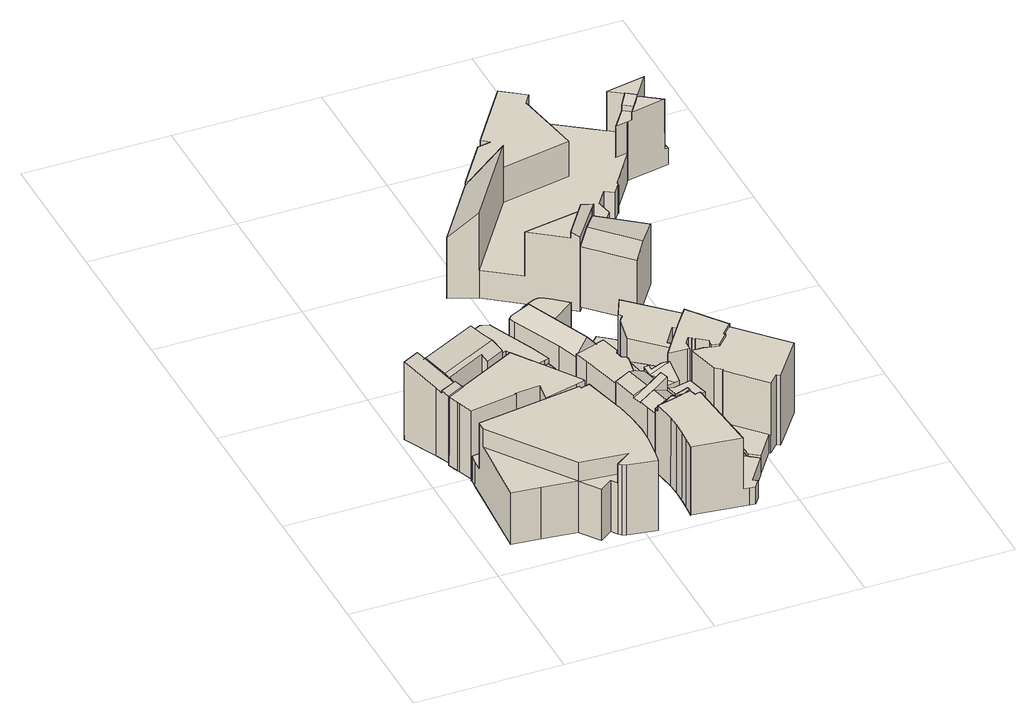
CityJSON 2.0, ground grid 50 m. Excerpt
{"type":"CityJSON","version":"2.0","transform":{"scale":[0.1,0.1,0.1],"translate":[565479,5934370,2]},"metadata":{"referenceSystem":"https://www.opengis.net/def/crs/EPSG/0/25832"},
"CityObjects":{
"building1":{"type":"Building","attributes":{"Gemeindeschluessel":"02100108","Geometrietyp2DReferenz":"3000","measuredHeight":28.97,"function":"31001_2010","roofType":"2100","storeysAboveGround":5},"address":[{"Country":"Germany","Locality":"Hamburg","ThoroughfareName":"Gänsemarkt","ThoroughfareNumber":"23"}],"geometry":[{"type":"Solid","lod":"2","boundaries":[[[[0,1,2,3,4,5,6]],[[7,0,8,9,10]],[[11,12,13,14]],[[15,16,17,18,9,8]],[[6,19,20,21,22,23,24,25,26,16,15]],[[27,28,20,19]],[[7,1,0]],[[29,3,2,30]],[[4,14,13,5]],[[31,18,17,32]],[[33,26,25,34]],[[34,25,24,35]],[[35,24,23,36]],[[36,23,22,37]],[[37,22,21,38]],[[39,40,29,30,41,31,32,33,34,35,36,37,38]],[[41,30,2,1,7,10]],[[0,6,15,8]],[[39,38,21,20,28]],[[33,32,17,16,26]],[[40,39,28,27,12,11]],[[31,41,10,9,18]],[[29,40,11,14,4,3]],[[5,13,12,27,19,6]]]]}]},
"building2":{"type":"Building","attributes":{"Geometrietyp2DReferenz":"3000","Gemeindeschluessel":"02100108","measuredHeight":26.26,"function":"31001_2310","roofType":"1000","storeysAboveGround":8},"address":[{"Country":"Germany","Locality":"Hamburg","ThoroughfareName":"Poststraße","ThoroughfareNumber":"18"}],"geometry":[{"type":"Solid","lod":"2","boundaries":[[[[42,43,44,45]],[[46,45,44,47]],[[42,48,49,43]],[[50,51,52,53]],[[53,52,54,55]],[[56,57,58,59]],[[60,61,62,63]],[[64,65,66,67]],[[67,66,68,69]],[[69,68,70,71]],[[71,70,72,73]],[[73,72,74,75]],[[61,76,77,78]],[[79,80,81,82]],[[82,81,83,84]],[[85,86,87,88]],[[88,87,89,90]],[[51,50,47,44,43,49,91,92]],[[93,94,95,96,97,98]],[[77,76,89,87,86,99,100,74,72,70,68,66,65,101,91,49,48,97,96]],[[102,103,85,88,90,60,63,93,98,46,47,50,53,55,56,59,79,82,84,64,67,69,71,73,75]],[[62,61,78,95,94]],[[46,98,97,48,42,45]],[[60,90,89,76,61]],[[85,103,99,86]],[[103,102,100,99]],[[102,75,74,100]],[[64,84,83,104,101,65]],[[62,94,93,63]],[[80,79,59,58]],[[57,56,55,54]],[[95,78,77,96]],[[92,91,101,104]],[[92,104,83,81,80,58,57,54,52,51]]]]}]},
"building3":{"type":"Building","attributes":{"Gemeindeschluessel":"02100108","Geometrietyp2DReferenz":"3000","measuredHeight":25.51,"function":"31001_2010","roofType":"1000","storeysAboveGround":6},"address":[{"Country":"Germany","Locality":"Hamburg","ThoroughfareName":"Gerhofstraße","ThoroughfareNumber":"19"}],"geometry":[{"type":"Solid","lod":"2","boundaries":[[[[105,106,107]],[[106,108,109,110,107]],[[111,108,106]],[[105,112,111,106]],[[113,114,115]],[[116,117,118,119]],[[120,121,122,123]],[[123,122,124,125]],[[126,127,128,129]],[[130,131,132,133]],[[134,110,109,135]],[[114,112,105,115]],[[136,137,138,139]],[[135,109,108,111,112,114,113,140,141,142]],[[143,144,125,124,145,146]],[[130,133,147,126,129,148,136,139,116,119,149,120,123,125,144,134,135,142]],[[138,137,150,128,127,151,132,131,141,140,143,146,152,118,117]],[[128,150,148,129]],[[134,144,143,107,110]],[[150,137,136,148]],[[141,131,130,142]],[[143,140,113,115,105,107]],[[132,151,147,133]],[[151,127,126,147]],[[121,120,149,153]],[[138,117,116,139]],[[154,152,146,145]],[[149,119,118,152,154,153]],[[154,145,124,122,121,153]]]]}]},
"building4":{"type":"Building","attributes":{"Gemeindeschluessel":"02100108","Geometrietyp2DReferenz":"3000","measuredHeight":23.47,"function":"31001_2010","roofType":"1000","storeysAboveGround":5},"address":[{"Country":"Germany","Locality":"Hamburg","ThoroughfareName":"Gänsemarkt","ThoroughfareNumber":"19"}],"geometry":[{"type":"Solid","lod":"2","boundaries":[[[[155,156,157,158]],[[159,160,161,162]],[[162,161,163,164]],[[164,163,165,166]],[[166,165,167,168]],[[168,167,169,170]],[[170,169,171,172]],[[172,171,173,174]],[[174,173,175,176]],[[176,175,177,178]],[[178,177,179,180]],[[180,179,156,155]],[[181,182,183,184]],[[184,183,185,186]],[[185,183,182,187,188,157,156,179,177,175,173,171,169,167,165,163,161,160]],[[159,162,164,166,168,170,172,174,176,178,180,155,158,189,190,181,184,186]],[[159,186,185,160]],[[181,190,187,182]],[[190,189,188,187]],[[189,158,157,188]]]]}]},
"building5":{"type":"Building","attributes":{"Gemeindeschluessel":"02100108","Geometrietyp2DReferenz":"3000","measuredHeight":23.47,"function":"31001_2310","roofType":"3200","storeysAboveGround":6},"address":[{"Country":"Germany","Locality":"Hamburg","ThoroughfareName":"Gerhofstraße","ThoroughfareNumber":"40"}],"geometry":[{"type":"Solid","lod":"2","boundaries":[[[[191,192,193,194,195,196,197]],[[195,198,199,196]],[[200,193,192,201]],[[201,192,191,202]],[[202,191,197,203]],[[204,205,206,207]],[[207,206,208,209]],[[209,208,210,211]],[[211,210,212,213]],[[213,212,214,215]],[[215,214,216,217]],[[218,219,220,221]],[[200,201,202,203,222,204,207,209,211,213,215,217,218,221]],[[194,193,200,221,220]],[[219,218,217,216]],[[204,222,199,198,205]],[[222,203,197,196,199]],[[219,216,214,212,210,208,206,205,198,195,194,220]]]]}]},
"building6":{"type":"Building","attributes":{"Gemeindeschluessel":"02100108","Geometrietyp2DReferenz":"3000","measuredHeight":20.91,"function":"31001_2310","roofType":"1000","storeysAboveGround":5},"address":[{"Country":"Germany","Locality":"Hamburg","ThoroughfareName":"Gerhofstraße","ThoroughfareNumber":"38"}],"geometry":[{"type":"Solid","lod":"2","boundaries":[[[[223,224,225,226,227]],[[228,229,230]],[[227,231,232,223]],[[233,234,235,236]],[[230,237,238,228]],[[239,240,241,242]],[[242,241,243,244]],[[245,226,225,246]],[[246,225,224,247]],[[233,236,248,249,239,242,244,250,245,246,247]],[[251,249,248,229,228,238]],[[240,239,249,251]],[[248,236,235,237,230,229]],[[233,247,224,223,232,234]],[[245,250,252,231,227,226]],[[252,250,244,243]],[[252,243,241,240,251,238,237,235,234,232,231]]]]}]},
"building7":{"type":"Building","attributes":{"Gemeindeschluessel":"02100108","Geometrietyp2DReferenz":"3000","measuredHeight":26,"function":"31001_2310","roofType":"1000","storeysAboveGround":6},"address":[{"Country":"Germany","Locality":"Hamburg","ThoroughfareName":"Gerhofstraße","ThoroughfareNumber":"18"}],"geometry":[{"type":"Solid","lod":"2","boundaries":[[[[253,254,255]],[[256,257,258,259]],[[257,260,261,258]],[[262,260,257]],[[263,264,265,266]],[[267,268,269]],[[270,271,272,273]],[[273,272,274,275]],[[275,274,276,277]],[[277,276,278,279]],[[279,278,280,281]],[[259,282,283,284,256]],[[284,283,269]],[[256,284,257]],[[285,286,287,288]],[[286,262,257]],[[289,263,290]],[[289,291,292]],[[293,294,295,296]],[[296,295,297,298]],[[298,297,299,300]],[[301,302,303,304]],[[304,303,305,306]],[[307,255,254,282,259,258,261,308]],[[293,296,298,300,270,273,275,277,279,281,307,308,285,288,309,301,304,306,310,311]],[[307,281,280,268,267,253,255]],[[285,308,261,260,262,286]],[[302,301,309,265,264]],[[294,293,311,312]],[[312,311,310,313]],[[310,306,305,292,291,313]],[[309,288,287,314,266,265]],[[270,300,299,315,316,271]],[[316,315,290,263,266,314]],[[312,313,291,289,290,315,299,297,295,294]],[[302,264,263,289,292,305,303]],[[316,314,287,286,257,284,269,268,280,278,276,274,272,271]],[[267,269,283,282,254,253]]]]}]},
"building8":{"type":"Building","attributes":{"Gemeindeschluessel":"02100108","Geometrietyp2DReferenz":"3000","measuredHeight":18.96,"function":"31001_2010","roofType":"1000","storeysAboveGround":5},"address":[{"Country":"Germany","Locality":"Hamburg","ThoroughfareName":"Gänsemarkt","ThoroughfareNumber":"13"}],"geometry":[{"type":"Solid","lod":"2","boundaries":[[[[317,318,319,320]],[[320,319,321,322]],[[322,321,323,324]],[[324,323,325,326]],[[326,325,327,328]],[[328,327,329,330]],[[330,329,331,332]],[[332,331,333,334]],[[334,333,335,336]],[[337,338,339,340]],[[341,342,338,337]],[[336,335,342,341]],[[318,317,340,339]],[[340,317,320,322,324,326,328,330,332,334,336,341,337]],[[318,339,338,342,335,333,331,329,327,325,323,321,319]]]]}]},
"building9":{"type":"Building","attributes":{"Gemeindeschluessel":"02100108","Geometrietyp2DReferenz":"3000","measuredHeight":26.58,"function":"31001_2010","roofType":"3100","storeysAboveGround":6},"address":[{"Country":"Germany","Locality":"Hamburg","ThoroughfareName":"Gerhofstraße","ThoroughfareNumber":"34"}],"geometry":[{"type":"Solid","lod":"2","boundaries":[[[[343,344,345,346,347,348,349]],[[350,351,352,353,354]],[[355,356,357,358,359,360,351,361]],[[362,363,364,365,366]],[[352,367,349,348,368,369,370,353]],[[364,371,372,357,365]],[[368,373,374,375,376,377,378]],[[379,380,381,373,368]],[[347,346,379,368]],[[382,383,384,385,386,387,388]],[[389,390,391,392,393,394,395]],[[351,350,361]],[[372,358,357]],[[396,363,362,397]],[[368,348,347]],[[398,377,376,399]],[[399,376,375,400]],[[400,375,374,401]],[[368,378,369]],[[395,381,380,389]],[[402,386,385,403]],[[404,384,383,405]],[[371,382,388,372]],[[392,391,406]],[[392,407,393]],[[408,404,405,409,410,396,397,411,412,413,414,415,416,398,399,400,401,417,418,419,420,421,422],[423,424,425,426,427,345,344,343,428,429,430,431,432]],[[412,411,397,362,366,355,361,350,354,413]],[[358,372,429,428,343,349,367,359]],[[396,410,409,405,383,382,371,364,363]],[[373,381,395,394,419,418,417,401,374]],[[345,427,426,425,390,389,380,379,346]],[[393,407,433,434,422,421,420,419,394]],[[424,423,432,435,436,406,391,390,425]],[[404,408,422,434,403,385,384]],[[387,386,402,435,432,431,430]],[[387,430,429,372,388]],[[369,378,377,398,416,415,370]],[[366,365,357,356,355]],[[360,359,367,352,351]],[[354,353,370,415,414,413]],[[436,435,402,403,434,433,407,392,406]]]]}]},
"building10":{"type":"Building","attributes":{"Gemeindeschluessel":"02100108","Geometrietyp2DReferenz":"3000","measuredHeight":4.53,"function":"31001_2050","roofType":"1000","storeysAboveGround":1},"address":[{"Country":"Germany","Locality":"Hamburg","ThoroughfareName":"Jungfernstieg","ThoroughfareNumber":"46"}],"geometry":[{"type":"Solid","lod":"2","boundaries":[[[[437,438,439,332]],[[440,441,442,443]],[[443,442,444,445]],[[445,444,446,447]],[[447,446,448,449]],[[449,448,438,437]],[[450,451,452,453]],[[454,455,456,457]],[[458,459,454,457,460,450,453,440,443,445,447,449,437,332,330,461]],[[452,451,462,456,455,463,464,465,466,439,438,448,446,444,442,441]],[[464,463,459,458]],[[462,451,450,460]],[[463,455,454,459]],[[456,462,460,457]],[[465,464,458,461]],[[466,465,461,330]],[[452,441,440,453]],[[439,466,330,332]]]]}]},
"building11":{"type":"Building","attributes":{"Gemeindeschluessel":"02100108","Geometrietyp2DReferenz":"3000","measuredHeight":9.04,"function":"31001_2050","roofType":"1000","storeysAboveGround":2},"address":[{"Country":"Germany","Locality":"Hamburg","ThoroughfareName":"Jungfernstieg","ThoroughfareNumber":"45"}],"geometry":[{"type":"Solid","lod":"2","boundaries":[[[[467,468,469,470]],[[471,472,473,474]],[[474,473,475,476]],[[477,478,479,480]],[[470,469,481,482]],[[483,484,468,467]],[[481,469,468,484,485,479,478,475,473,472]],[[486,483,467,470,482,471,474,476,477,480]],[[471,482,481,472]],[[483,486,485,484]],[[486,480,479,485]],[[477,476,475,478]]]]}]},
"building12":{"type":"Building","attributes":{"Gemeindeschluessel":"02100108","Geometrietyp2DReferenz":"3000","measuredHeight":24.84,"function":"31001_2310","roofType":"1000","storeysAboveGround":6},"address":[{"Country":"Germany","Locality":"Hamburg","ThoroughfareName":"Jungfernstieg","ThoroughfareNumber":"44"}],"geometry":[{"type":"Solid","lod":"2","boundaries":[[[[487,488,489]],[[487,490,491,492,493,488]],[[494,495,490,487]],[[496,497,498,499]],[[500,496,499]],[[495,501,502,490]],[[503,504,505,498,506,507]],[[508,493,492,509]],[[510,511,512,513]],[[513,512,514,515]],[[515,514,516,517]],[[517,516,518,519]],[[505,499,498]],[[520,521,522,523]],[[523,522,524,525]],[[525,524,526,527]],[[527,526,528,529]],[[530,503,507,531]],[[532,494,487,489,533]],[[534,532,533,508,509,530,531,510,513,515,517,519,520,523,525,527,529]],[[534,529,528,535,497,496,500,502,501]],[[536,506,498,497,535]],[[521,520,519,518]],[[510,531,507,506,536,511]],[[532,534,501,495,494]],[[490,502,500,499,505,504,491]],[[530,509,492,491,504,503]],[[508,533,489,488,493]],[[521,518,516,514,512,511,536,535,528,526,524,522]]]]}]},
"building13":{"type":"Building","attributes":{"Gemeindeschluessel":"02100108","Geometrietyp2DReferenz":"3000","measuredHeight":26.3,"function":"31001_2310","roofType":"1000","storeysAboveGround":6},"address":[{"Country":"Germany","Locality":"Hamburg","ThoroughfareName":"Jungfernstieg","ThoroughfareNumber":"43"}],"geometry":[{"type":"Solid","lod":"2","boundaries":[[[[537,538,539,540]],[[540,539,541,542]],[[542,541,543,544]],[[545,546,547,548]],[[549,550,551,552]],[[552,551,553,554]],[[555,556,557,558]],[[558,557,559,560]],[[560,559,561,562]],[[562,561,563,564]],[[564,563,565,566]],[[566,565,567,568]],[[568,567,569,570]],[[570,569,571,572]],[[573,571,569,567,565,563,561,559,557,556,553,551,550,547,546,543,541,539,538]],[[555,558,560,562,564,566,568,570,572,574,537,540,542,544,545,548,549,552,554]],[[555,554,553,556]],[[574,572,571,573]],[[549,548,547,550]],[[537,574,573,538]],[[545,544,543,546]]]]}]},
"building14":{"type":"Building","attributes":{"Gemeindeschluessel":"02100108","Geometrietyp2DReferenz":"3000","measuredHeight":26.09,"function":"31001_2310","roofType":"1000","storeysAboveGround":7},"address":[{"Country":"Germany","Locality":"Hamburg","ThoroughfareName":"Jungfernstieg","ThoroughfareNumber":"42"}],"geometry":[{"type":"Solid","lod":"2","boundaries":[[[[575,576,577,578]],[[579,580,581,582]],[[582,581,583,584]],[[584,583,585,586]],[[587,588,589,590]],[[590,589,591,592]],[[593,594,595,596]],[[596,595,597,598]],[[599,600,601,602]],[[602,601,603,604]],[[605,606,607,579,582,584,586,575,578,599,602,604,608,587,590,592,593,596,598]],[[577,576,609,610,597,595,594,591,589,588,611,603,601,600]],[[612,613,614,615,616,585,583,581,580]],[[591,594,593,592]],[[613,612,607,606]],[[605,598,597,610,615,614]],[[612,580,579,607]],[[614,613,606,605]],[[577,600,599,578]],[[575,586,585,616,609,576]],[[616,615,610,609]],[[611,588,587,608]],[[603,611,608,604]]]]}]},
"building15":{"type":"Building","attributes":{"Gemeindeschluessel":"02100108","Geometrietyp2DReferenz":"3000","measuredHeight":23.64,"function":"31001_2010","roofType":"3100","storeysAboveGround":5},"address":[{"Country":"Germany","Locality":"Hamburg","ThoroughfareName":"Jungfernstieg","ThoroughfareNumber":"48"}],"geometry":[{"type":"Solid","lod":"2","boundaries":[[[[617,618,619,620]],[[621,620,619,622]],[[623,624,617,620,621]],[[625,623,621,622]],[[624,623,625,626]],[[625,622,619,618,626]],[[624,626,618,617]]]]}]},
"building16":{"type":"Building","attributes":{"Gemeindeschluessel":"02100108","Geometrietyp2DReferenz":"3000","measuredHeight":31.86,"function":"31001_2050","roofType":"1000","storeysAboveGround":6},"address":[{"Country":"Germany","Locality":"Hamburg","ThoroughfareName":"Büschstraße","ThoroughfareNumber":"2"}],"geometry":[{"type":"Solid","lod":"2","boundaries":[[[[627,628,629,630,631]],[[632,633,634]],[[635,636,637]],[[638,639,640,641,642,643]],[[644,645,646]],[[647,648,649,650,651,652]],[[653,654,655,656,657]],[[658,659,660,661,662,663]],[[630,629,664]],[[665,664,629,628,666]],[[637,667,668,635]],[[630,669,631]],[[635,668,670,636]],[[632,643,642,633]],[[671,640,639,672]],[[672,639,638,673]],[[645,674,675,646]],[[676,677,678,679]],[[680,681,682,683]],[[684,685,686,687]],[[687,686,688,689]],[[690,691,692,693]],[[693,692,694,695]],[[695,694,696,697]],[[697,696,698,699]],[[700,647,652,701]],[[702,703,704,705]],[[703,656,655,706]],[[650,653,657,651]],[[663,707,708,658]],[[709,661,660,710]],[[710,660,659,711]],[[673,638,643,632,634,712,713,714]],[[711,659,658,708,715,649,648,716]],[[667,637,636,670,717,718,719,627,631,669]],[[720,678,677,675,674,721,722,698,696,694,692,691,700,701,702,705,723,688,686,685,724,680,683,725,665,666,713,712]],[[690,693,695,697,699,726,727,728,676,679,671,672,673,714,719,718,729,730,684,687,689,731,732,709,710,711,716]],[[733,682,681,734,717,670,668,667,669,630,664]],[[727,726,722,721]],[[728,727,721,674,645,644]],[[717,734,729,718]],[[734,681,680,724,730,729]],[[735,732,731,723,705,704]],[[709,732,735,736,662,661]],[[654,653,650,649,715]],[[707,663,662,736,706,655,654]],[[702,701,652,651,657,656,703]],[[690,716,648,647,700,691]],[[726,699,698,722]],[[731,689,688,723]],[[684,730,724,685]],[[676,728,644,646,675,677]],[[682,733,725,683]],[[671,679,678,720,641,640]],[[733,664,665,725]],[[720,712,634,633,642,641]],[[719,714,713,666,628,627]],[[654,715,708,707]],[[735,704,703,706,736]]]]}]}
},
"vertices":[
[73,730,321],[60,757,329],[3,727,329],[59,612,294],[68,587,287],[124,616,287],[118,631,292],[60,757,281],[74,726,326],[266,824,326],[249,854,281],[79,559,290],[137,589,290],[124,616,296],[68,587,296],[108,652,307],[307,753,307],[305,756,308],[289,782,315],[124,616,280],[128,618,280],[117,640,297],[254,710,297],[265,689,281],[327,722,282],[325,724,284],[326,725,284],[137,589,280],[142,592,280],[59,612,39],[3,727,39],[289,782,39],[305,756,39],[326,725,39],[325,724,39],[327,722,39],[265,689,39],[254,710,39],[117,640,39],[142,592,39],[79,559,39],[249,854,39],
[305,91,218],[109,367,218],[91,114,218],[186,104,218],[186,104,24],[91,114,24],[305,91,287],[109,367,287],[113,439,24],[113,439,116],[115,464,116],[115,464,24],[113,467,116],[113,467,24],[273,492,24],[273,492,116],[272,495,116],[272,495,24],[412,35,24],[412,35,216],[398,55,216],[398,55,24],[468,443,24],[468,443,287],[498,451,287],[498,451,24],[531,319,287],[531,319,24],[535,306,287],[535,306,24],[546,242,287],[546,242,24],[551,177,287],[551,177,24],[412,35,287],[465,73,287],[465,73,216],[357,506,24],[357,506,116],[350,437,116],[350,437,24],[462,466,116],[462,466,24],[533,3,24],[533,3,287],[436,20,287],[436,20,24],[423,25,287],[423,25,24],[111,399,287],[111,399,116],[354,23,24],[354,23,216],[306,90,216],[306,90,287],[306,91,287],[306,91,24],[541,48,287],[549,112,287],[466,452,287],[549,112,24],[541,48,24],[466,452,116],
[465,519,249],[446,579,269],[390,629,249],[449,645,249],[449,647,249],[434,642,249],[480,523,249],[481,521,249],[491,481,165],[481,521,165],[465,519,165],[79,559,31],[79,559,287],[142,592,287],[142,592,31],[254,710,31],[254,710,104],[265,689,104],[265,689,31],[327,722,104],[327,722,31],[272,495,31],[272,495,287],[273,492,287],[273,492,31],[462,466,31],[462,466,287],[350,437,287],[350,437,31],[434,642,31],[449,647,31],[95,516,31],[95,516,287],[93,522,287],[93,522,31],[491,481,287],[493,473,287],[493,473,31],[390,629,287],[390,629,31],[343,697,104],[343,697,287],[357,506,31],[113,467,31],[117,640,31],[113,467,287],[357,506,287],[141,593,287],[117,640,104],[141,593,104],
[249,854,34],[249,854,268],[325,888,268],[325,888,34],[341,701,34],[341,701,268],[357,708,268],[357,708,34],[344,734,268],[344,734,34],[326,725,268],[326,725,34],[305,756,268],[305,756,34],[307,757,268],[307,757,34],[305,764,268],[305,764,34],[306,773,268],[306,773,34],[311,775,268],[311,775,34],[303,789,268],[303,789,34],[289,782,268],[289,782,34],[449,647,34],[449,647,268],[434,642,268],[434,642,34],[390,629,268],[390,629,34],[424,714,268],[353,878,268],[353,878,34],[424,714,34],
[460,934,212],[534,761,215],[560,692,212],[602,706,265],[507,934,265],[458,956,221],[451,953,212],[520,963,237],[510,982,211],[560,692,30],[534,761,30],[460,934,30],[451,953,30],[558,898,30],[558,898,225],[555,891,231],[555,891,30],[579,847,225],[579,847,30],[587,847,216],[587,847,30],[589,844,215],[589,844,30],[592,839,214],[592,839,30],[588,831,222],[588,831,30],[636,760,30],[636,760,202],[649,722,205],[649,722,30],[510,982,30],
[682,660,80],[683,660,80],[707,663,80],[723,745,80],[665,727,80],[696,606,80],[698,614,80],[694,616,80],[665,727,223],[682,660,223],[675,647,14],[675,647,223],[680,622,223],[680,622,14],[694,616,223],[696,606,223],[609,503,14],[609,503,223],[574,644,223],[574,644,14],[560,692,223],[560,692,14],[723,745,14],[707,663,14],[683,660,14],[698,614,14],[681,521,14],[656,724,14],[681,521,223],[656,724,223],
[657,299,243],[714,324,263],[656,310,243],[731,315,260],[758,321,263],[718,325,260],[717,325,260],[779,333,266],[777,340,267],[780,327,266],[810,259,85],[874,327,68],[829,316,79],[805,310,85],[658,296,243],[658,296,263],[731,314,263],[665,58,7],[665,58,263],[664,58,263],[664,58,7],[668,99,263],[668,99,7],[671,140,263],[671,140,7],[671,181,263],[671,181,7],[669,221,263],[669,221,7],[717,325,264],[731,315,264],[731,315,263],[780,327,7],[780,327,263],[786,305,263],[786,305,7],[866,219,72],[810,259,72],[916,184,72],[916,184,61],[875,69,7],[875,69,72],[889,59,72],[889,59,7],[869,32,72],[869,32,7],[850,34,72],[850,34,7],[905,335,7],[905,335,61],[909,281,61],[909,281,7],[915,196,61],[915,196,7],[656,310,7],[777,340,7],[829,316,7],[916,183,7],[943,164,7],[943,164,72],[916,183,72],[805,310,263],[829,37,72],[829,37,263],
[561,1007,31],[561,1007,221],[571,1007,221],[571,1007,31],[580,1005,221],[580,1005,31],[588,1000,221],[588,1000,31],[608,986,221],[608,986,31],[654,946,221],[654,946,31],[652,945,221],[652,945,31],[577,888,221],[577,888,31],[567,904,221],[567,904,31],[558,898,221],[558,898,31],[509,983,31],[509,983,221],[552,1004,221],[552,1004,31],[510,982,31],[510,982,221],
[730,438,8],[730,439,8],[738,451,8],[738,451,201],[730,439,194],[730,439,230],[730,438,230],[631,415,230],[678,425,245],[680,426,246],[659,516,246],[609,503,230],[639,383,220],[688,395,247],[689,395,247],[738,407,274],[730,437,273],[680,426,247],[631,415,220],[648,348,225],[656,310,224],[705,322,248],[688,395,248],[639,383,225],[730,437,230],[717,494,230],[711,519,230],[681,521,239],[755,335,224],[738,407,224],[792,514,246],[787,515,246],[766,516,246],[728,507,239],[726,519,246],[711,519,246],[789,463,201],[804,466,203],[793,514,246],[755,335,234],[777,340,234],[780,327,234],[835,339,234],[817,413,234],[755,399,234],[738,407,234],[804,466,70],[805,467,69],[808,455,70],[837,462,66],[862,468,63],[852,511,63],[793,514,70],[656,310,8],[648,348,8],[726,519,8],[728,507,8],[766,516,8],[787,515,8],[817,413,66],[835,339,66],[780,327,8],[777,340,8],[808,455,66],[862,468,66],[835,339,8],[755,335,8],[705,322,8],[639,383,8],[631,415,8],[609,503,8],[659,516,8],[681,521,8],[711,519,8],[792,514,8],[793,514,8],[852,511,8],[862,468,8],[869,439,8],[890,352,8],[815,426,8],[808,455,8],[805,467,8],[804,466,8],[789,463,8],[730,437,8],[738,407,8],[755,399,8],[817,413,8],[818,413,8],[869,439,66],[890,352,66],[818,413,66],[815,426,66],
[568,881,31],[568,881,76],[577,888,76],[619,843,31],[619,843,76],[609,853,76],[609,853,31],[592,839,76],[592,839,31],[589,844,76],[589,844,31],[587,847,76],[587,847,31],[641,831,31],[641,831,76],[625,847,76],[625,847,31],[614,806,31],[614,806,76],[619,814,76],[619,814,31],[660,839,31],[645,760,31],[629,809,31],[715,897,31],[629,809,76],[645,760,76],[660,839,76],[715,897,76],[652,945,76],
[714,662,18],[714,662,108],[707,663,108],[707,663,18],[645,760,18],[645,760,108],[660,839,108],[660,839,18],[715,897,108],[715,897,18],[764,859,18],[764,859,108],[771,851,108],[771,851,18],[723,745,108],[723,745,18],[731,750,18],[731,750,108],[737,781,108],[737,781,18],
[707,520,219],[696,602,215],[681,521,219],[741,566,215],[735,571,215],[734,571,215],[696,603,215],[766,516,219],[786,515,219],[816,557,88],[816,558,88],[768,603,88],[741,566,92],[792,523,92],[787,515,219],[792,523,215],[764,606,88],[735,571,88],[741,566,88],[713,655,88],[712,649,88],[696,603,13],[734,571,13],[714,662,13],[714,662,261],[731,750,261],[731,750,13],[746,768,261],[746,768,13],[737,781,261],[737,781,13],[771,851,261],[771,851,13],[925,706,13],[925,706,261],[877,643,261],[877,643,13],[862,653,261],[862,653,13],[816,588,261],[816,588,13],[829,576,261],[829,576,13],[764,606,13],[712,649,13],[766,516,13],[681,521,13],[787,515,13],[816,558,261],[713,655,261],
[860,541,14],[860,541,277],[858,510,277],[858,510,14],[852,511,277],[852,511,14],[787,515,277],[787,515,14],[829,576,14],[829,576,277],[877,643,277],[877,643,14],[925,706,14],[925,706,277],[1016,587,277],[1016,587,14],[1021,582,277],[1021,582,14],[984,542,14],[984,542,277],[989,537,277],[989,537,14],[952,498,277],[952,498,14],[926,503,277],[926,503,14],[930,527,277],[930,527,14],[895,552,277],[895,552,14],[893,549,277],[893,549,14],[884,555,277],[884,555,14],[887,559,277],[887,559,14],[877,565,277],[877,565,14],
[913,380,9],[913,380,270],[890,399,270],[890,399,9],[915,196,9],[915,196,74],[909,281,74],[909,281,9],[905,335,74],[905,335,9],[898,363,74],[898,363,9],[989,537,9],[989,537,270],[984,542,270],[984,542,9],[1017,578,270],[1017,578,9],[1165,420,9],[1165,420,270],[1061,281,270],[1061,281,9],[1049,290,270],[1049,290,9],[864,510,9],[864,510,270],[902,508,270],[902,508,9],[926,503,270],[926,503,9],[1016,254,9],[1011,258,9],[949,172,9],[952,498,9],[909,376,270],[1019,258,270],[952,498,270],[949,172,74],[1011,258,74],[1016,254,74],[1019,258,74],[909,376,74],
[955,1089,271],[826,1223,271],[773,1152,261],[903,1017,261],[903,1017,34],[773,1152,34],[1018,1176,34],[1018,1176,259],[869,1283,34],[869,1283,262],
[427,1378,243],[519,1339,335],[726,1633,335],[603,1609,253],[588,1606,243],[749,1170,287],[834,1289,287],[634,1255,287],[742,1769,220],[717,1789,220],[697,1761,220],[773,1152,294],[869,1283,293],[873,1288,293],[880,1297,293],[834,1289,310],[749,1170,310],[1025,1323,78],[1002,1456,78],[890,1300,78],[1176,1719,237],[1177,1720,237],[1192,1723,237],[1217,1758,237],[1184,1781,237],[1134,1711,237],[1217,1758,258],[1233,1782,266],[1242,1794,271],[1210,1817,271],[1184,1781,258],[1311,1746,78],[1324,1748,78],[1322,1759,78],[1317,1786,78],[1300,1875,78],[1242,1794,78],[726,1633,253],[726,1633,121],[519,1339,121],[697,1761,253],[742,1769,253],[588,1606,253],[717,1789,253],[873,1288,16],[869,1283,16],[773,1152,16],[1002,1456,121],[890,1300,121],[887,1299,16],[887,1299,121],[883,1302,121],[883,1302,16],[948,1948,121],[948,1948,253],[923,1912,253],[923,1912,121],[975,1984,16],[975,1984,121],[1009,1959,121],[1009,1959,16],[1138,1868,121],[1138,1868,16],[1171,1711,16],[1171,1711,121],[1085,1589,121],[1085,1589,16],[1084,1573,121],[1084,1573,16],[1081,1575,121],[1081,1575,16],[1059,1544,121],[1059,1544,16],[1176,1719,121],[1134,1711,121],[1210,1817,121],[1210,1817,269],[1164,1850,269],[1164,1850,121],[1242,1794,269],[1242,1794,266],[1311,1746,266],[1317,1786,16],[1322,1759,16],[1324,1748,16],[634,1255,121],[520,1338,121],[520,1338,16],[1192,1723,266],[1177,1720,16],[766,1858,253],[766,1858,16],[427,1378,16],[880,1297,121],[992,1512,121],[1029,1564,121],[1163,1850,121],[949,1948,121],[963,1678,121],[1029,1564,16],[992,1512,16],[1025,1323,16],[869,2004,16],[949,1948,16],[1163,1850,16],[1300,1876,16],[963,1678,253],[869,2004,253],[1300,1876,269],[1300,1875,269]
]}
